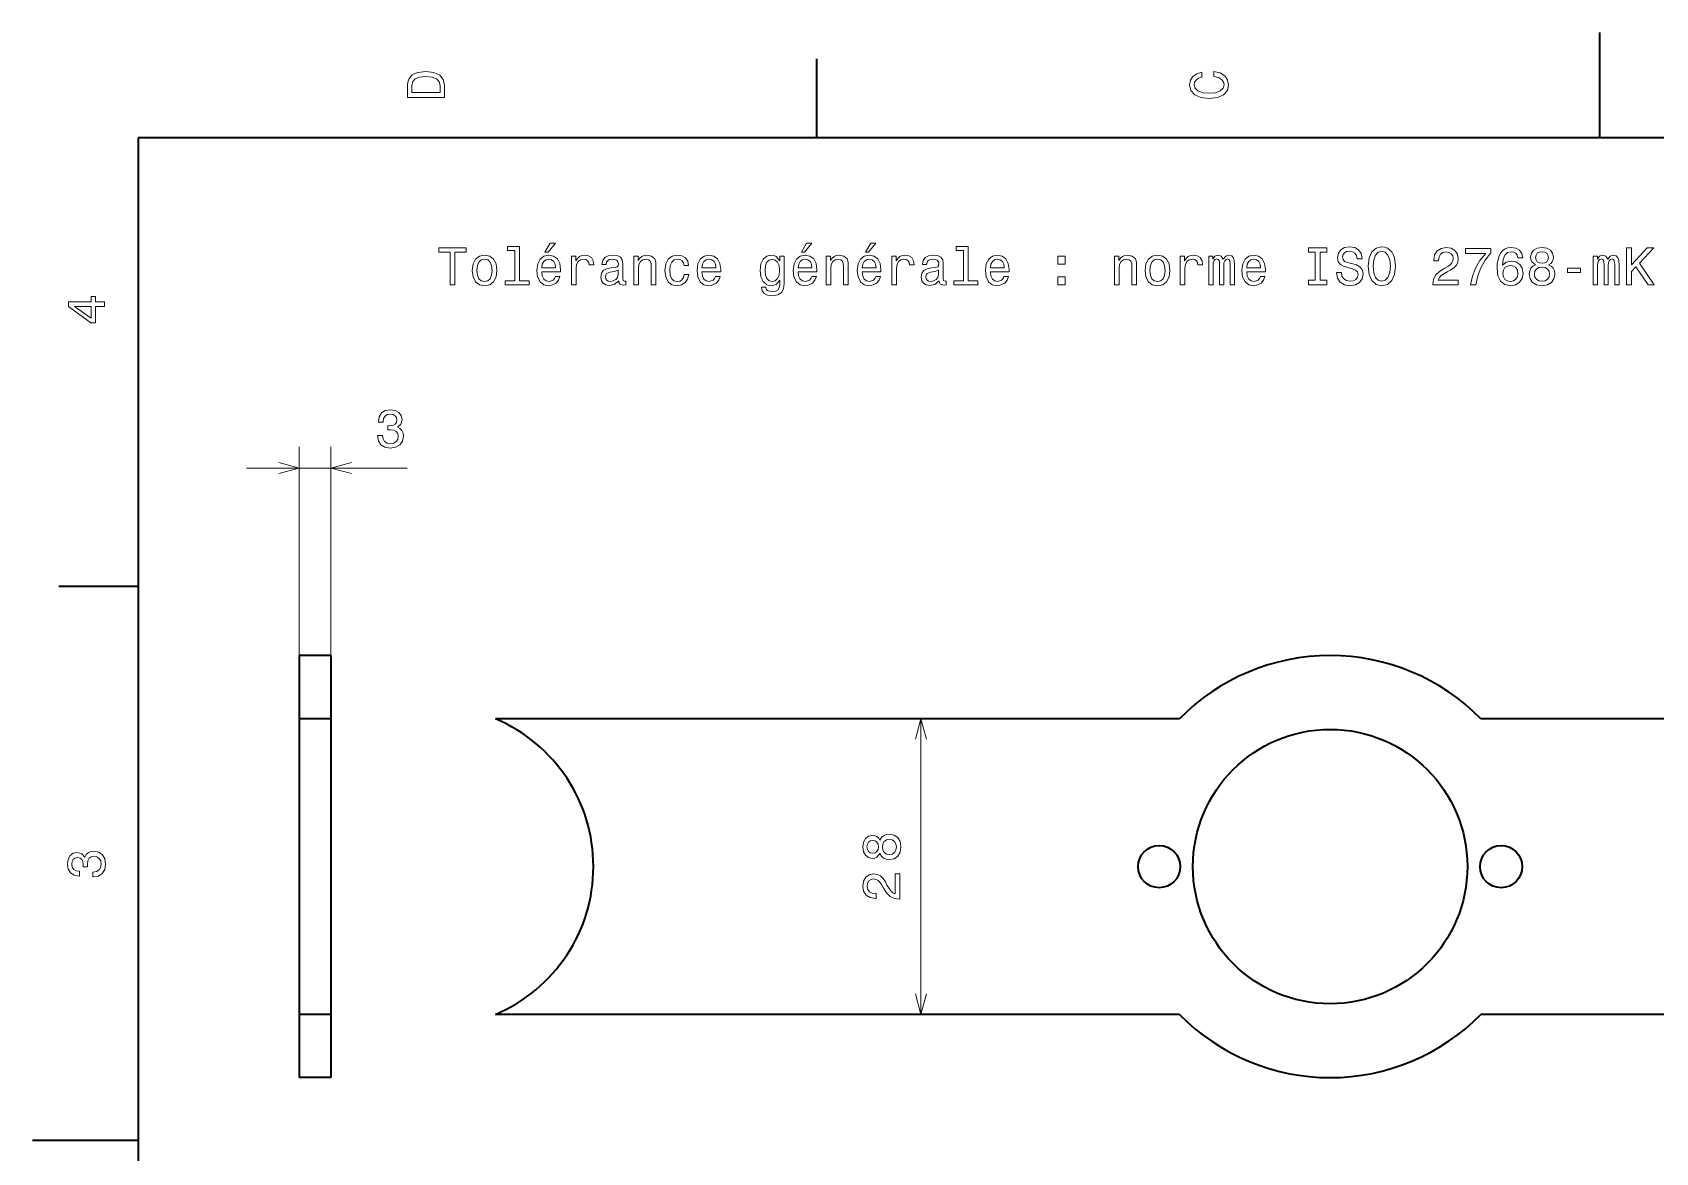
# Model space of a CAD drawing. Extents: x 0 to 297, y 0 to 210.
# Drawn here: x 0 to 153.8, y 103.9 to 210 of the extents above; entities that cross this region are included whole.
import ezdxf

# ---------------------------------------------------------------- set-up
doc = ezdxf.new("R2010")
doc.units = 0

msp = doc.modelspace()

# ---------------------------------------------------------------- linework, layer by layer
at = {"color": 7, "lineweight": 35, "ltscale": 0.25}
for p, q in [((148.5, 200), (148.5, 210)), ((10, 105), (0, 105))]:
    msp.add_line(p, q, dxfattribs=at)
at = {"color": 7, "lineweight": 35, "ltscale": 0.1875}
for p, q in [((74.300003, 200), (74.300003, 207.5)), ((10, 157.5), (2.5, 157.5))]:
    msp.add_line(p, q, dxfattribs=at)
at = {"color": 7, "lineweight": 35}
for p, q in [((287, 200), (10, 200)), ((10, 200), (10, 10)), ((108.665375, 144.956802), (43.867683, 144.956802)), ((162.948227, 144.956802), (137.231079, 144.956802)), ((108.665375, 116.956802), (43.867683, 116.956802)), ((162.948227, 116.956802), (137.231079, 116.956802))]:
    msp.add_line(p, q, dxfattribs=at)
at = {"color": 7, "lineweight": 13}
for p, q in [((25.280468, 118.956802), (25.280468, 170.720932)), ((28.280468, 118.956802), (28.280468, 170.720932)), ((84.18232, 116.956802), (84.18232, 144.956802))]:
    msp.add_line(p, q, dxfattribs=at)
at = {"color": 7, "lineweight": 13, "ltscale": 0.380241}
msp.add_line((20.280468, 168.720932), (35.490105, 168.720932), dxfattribs=at)
at = {"color": 7, "lineweight": 35, "ltscale": 0.15}
for p, q in [((25.280468, 150.956802), (25.280468, 144.956802)), ((28.280468, 150.956802), (28.280468, 144.956802)), ((25.280468, 116.956802), (25.280468, 110.956802)), ((28.280468, 116.956802), (28.280468, 110.956802))]:
    msp.add_line(p, q, dxfattribs=at)
at = {"color": 7, "lineweight": 35, "ltscale": 0.075}
for p, q in [((28.280468, 150.956802), (25.280468, 150.956802)), ((28.280468, 150.956802), (25.280468, 150.956802)), ((28.280468, 144.956802), (25.280468, 144.956802)), ((28.280468, 116.956802), (25.280468, 116.956802)), ((28.280468, 110.956802), (25.280468, 110.956802))]:
    msp.add_line(p, q, dxfattribs=at)
at = {"color": 7, "lineweight": 35, "ltscale": 0.35}
for p, q in [((25.280468, 144.956802), (25.280468, 130.956802)), ((28.280468, 144.956802), (28.280468, 130.956802)), ((25.280468, 130.956802), (25.280468, 116.956802)), ((28.280468, 130.956802), (28.280468, 116.956802))]:
    msp.add_line(p, q, dxfattribs=at)
at = {"color": 7, "lineweight": 13}
for points in [[(35.533215, 204.994965), (35.533215, 203.829971), (39.033215, 203.829971), (39.033215, 204.994965), (38.922264, 205.544678), (38.584366, 205.953171), (38.034657, 206.205338), (37.283215, 206.296112), (36.516644, 206.215424), (36.21405, 206.114563), (35.971977, 205.973343), (35.644165, 205.56485), (35.563473, 205.297562)], [(111.93206, 205.817017), (112.35569, 205.716141), (112.658287, 205.549713), (112.844887, 205.317734), (112.905403, 205.045395), (112.814629, 204.71759), (112.54229, 204.460388), (112.098488, 204.28891), (111.483215, 204.233429), (110.872986, 204.28891), (110.424141, 204.455338), (110.151802, 204.71254), (110.055984, 205.045395), (110.106415, 205.287476), (110.247627, 205.494247), (110.474571, 205.655624), (110.787247, 205.766571), (110.787247, 206.245682), (110.308144, 206.094391), (109.94503, 205.832138), (109.718086, 205.474075), (109.637398, 205.045395), (109.763474, 204.510818), (110.116501, 204.10231), (110.696472, 203.840057), (111.483215, 203.749283), (112.269958, 203.840057), (112.84993, 204.10231), (113.208, 204.510818), (113.329041, 205.045395), (113.233215, 205.51442), (112.965927, 205.892654), (112.527161, 206.159943), (111.93206, 206.301163)], [(35.951801, 204.959656), (36.027451, 205.342941), (36.259438, 205.605194), (36.672985, 205.761536), (37.283215, 205.811966), (37.873272, 205.756485), (38.286816, 205.600143), (38.533936, 205.332855), (38.614628, 204.959656), (38.614628, 204.298996), (35.951801, 204.298996)], [(39.56649, 186.100174), (40.030468, 186.100174), (40.030468, 189.176544), (41.089546, 189.176544), (41.089546, 189.600174), (38.502369, 189.600174), (38.502369, 189.176544), (39.56649, 189.176544)], [(45.709145, 189.348007), (45.709145, 186.473373), (44.796318, 186.473373), (44.796318, 186.100174), (47.060726, 186.100174), (47.060726, 186.473373), (46.152946, 186.473373), (46.152946, 189.721207), (45.013176, 189.721207), (45.013176, 189.348007)], [(48.558567, 189.176544), (48.856117, 189.176544), (49.557125, 190.03389), (49.062889, 190.03389)], [(72.846748, 189.176544), (73.144302, 189.176544), (73.845306, 190.03389), (73.351074, 190.03389)], [(78.918793, 189.176544), (79.216339, 189.176544), (79.917351, 190.03389), (79.423111, 190.03389)], [(88.213455, 189.348007), (88.213455, 186.473373), (87.300636, 186.473373), (87.300636, 186.100174), (89.565048, 186.100174), (89.565048, 186.473373), (88.657265, 186.473373), (88.657265, 189.721207), (87.517494, 189.721207), (87.517494, 189.348007)], [(121.539124, 186.523804), (120.893585, 186.523804), (120.893585, 186.100174), (122.648621, 186.100174), (122.648621, 186.523804), (122.003098, 186.523804), (122.003098, 189.176544), (122.648621, 189.176544), (122.648621, 189.600174), (120.893585, 189.600174), (120.893585, 189.176544), (121.539124, 189.176544)], [(124.0103, 187.255066), (123.551361, 187.255066), (123.652237, 186.72049), (123.904388, 186.327118), (124.292725, 186.090088), (124.817215, 186.004349), (125.33667, 186.085037), (125.725006, 186.306946), (125.972122, 186.654922), (126.062897, 187.113861), (125.987244, 187.527405), (125.775436, 187.794693), (125.432495, 187.971207), (124.973557, 188.102341), (124.580185, 188.198151), (124.322983, 188.309113), (124.176727, 188.47049), (124.131332, 188.722656), (124.176727, 188.9496), (124.307846, 189.121063), (124.509583, 189.237061), (124.786957, 189.277405), (125.069382, 189.226974), (125.291275, 189.090805), (125.437531, 188.863861), (125.508133, 188.556229), (125.967072, 188.556229), (125.967072, 188.566315), (125.886383, 189.040375), (125.649353, 189.393402), (125.276154, 189.615311), (124.771835, 189.690948), (124.317932, 189.615311), (123.964905, 189.403488), (123.737961, 189.075684), (123.657272, 188.652054), (123.722839, 188.273804), (123.914474, 188.016602), (124.217072, 187.845123), (124.630615, 187.714005), (125.039124, 187.598007), (125.346756, 187.487061), (125.533356, 187.325684), (125.598923, 187.063431), (125.538406, 186.796143), (125.382065, 186.594406), (125.145035, 186.468323), (124.837387, 186.427979), (124.494446, 186.483459), (124.232208, 186.644836), (124.065781, 186.907089)], [(126.547043, 187.850174), (126.637833, 187.063431), (126.90007, 186.483459), (127.308578, 186.125397), (127.843155, 186.004349), (128.372696, 186.125397), (128.78624, 186.483459), (129.043442, 187.063431), (129.139267, 187.850174), (129.043442, 188.631882), (128.932495, 188.9496), (128.78624, 189.211853), (128.372696, 189.569916), (128.120529, 189.66069), (127.843155, 189.695999), (127.303528, 189.569916), (126.895035, 189.216888), (126.637833, 188.636917)], [(127.031204, 187.850174), (127.08667, 188.460403), (127.253098, 188.909256), (127.5103, 189.18158), (127.843155, 189.277405), (128.170959, 189.18158), (128.428177, 188.904205), (128.594604, 188.455368), (128.655121, 187.850174), (128.594604, 187.239944), (128.428177, 186.791092), (128.170959, 186.518768), (127.843155, 186.427979), (127.5103, 186.518768), (127.253098, 186.791092), (127.08667, 187.234894)], [(132.684662, 186.100174), (135.090286, 186.100174), (135.090286, 186.53389), (133.18898, 186.53389), (133.294891, 186.77092), (133.476456, 186.967606), (134.03624, 187.325684), (134.333801, 187.476974), (134.666656, 187.693832), (134.903687, 187.945999), (135.039856, 188.243546), (135.090286, 188.581436), (135.004547, 189.005066), (134.767517, 189.337921), (134.404404, 189.549744), (133.935379, 189.625397), (133.451233, 189.539658), (133.083084, 189.302628), (132.846039, 188.924377), (132.76535, 188.425095), (132.76535, 188.354492), (133.224289, 188.354492), (133.224289, 188.394836), (133.269669, 188.737778), (133.405838, 188.989944), (133.622696, 189.151321), (133.910172, 189.206802), (134.202667, 189.156372), (134.419525, 189.030289), (134.560745, 188.833603), (134.611176, 188.586487), (134.575867, 188.354492), (134.480057, 188.157806), (134.318665, 187.986343), (134.096771, 187.835037), (133.79921, 187.67366), (133.304977, 187.360977), (132.957001, 187.028122), (132.750229, 186.624664), (132.684662, 186.115311)], [(136.250229, 186.100174), (136.759598, 186.100174), (136.926025, 186.932312), (137.218521, 187.708969), (137.632065, 188.430145), (138.171692, 189.105942), (138.171692, 189.524521), (135.771118, 189.524521), (135.771118, 189.065598), (137.687546, 189.065598), (137.132797, 188.38475), (136.714203, 187.67366), (136.421692, 186.917175)], [(141.197632, 188.657089), (141.101822, 189.065598), (140.879913, 189.368179), (140.536972, 189.55983), (140.09317, 189.625397), (139.795624, 189.590088), (139.538406, 189.494263), (139.311462, 189.337921), (139.119827, 189.116028), (138.968536, 188.838654), (138.857574, 188.500748), (138.786972, 188.102341), (138.7668, 187.653488), (138.847488, 186.937347), (139.094604, 186.417892), (139.493027, 186.105225), (140.037689, 185.999313), (140.526886, 186.090088), (140.900085, 186.327118), (141.142166, 186.700317), (141.22789, 187.174377), (141.142166, 187.653488), (140.910172, 188.021637), (140.552109, 188.253632), (140.108292, 188.33432), (139.629196, 188.233459), (139.271118, 187.945999), (139.346771, 188.500748), (139.508148, 188.89917), (139.75528, 189.1362), (140.098206, 189.216888), (140.350372, 189.176544), (140.542023, 189.070633), (140.668091, 188.894119), (140.733658, 188.657089)], [(142.397934, 187.986343), (142.140717, 187.845123), (141.964203, 187.648438), (141.853256, 187.401321), (141.817963, 187.103775), (141.898651, 186.654922), (142.13063, 186.306946), (142.508881, 186.085037), (143.023285, 185.999313), (143.532654, 186.085037), (143.910889, 186.306946), (144.142883, 186.654922), (144.228622, 187.103775), (144.188278, 187.401321), (144.082367, 187.648438), (143.900803, 187.845123), (143.648651, 187.986343), (143.850372, 188.107376), (143.991592, 188.273804), (144.077316, 188.47554), (144.107574, 188.722656), (144.026886, 189.080719), (143.815079, 189.368179), (143.472137, 189.554779), (143.023285, 189.625397), (142.569397, 189.554779), (142.226456, 189.368179), (142.009598, 189.080719), (141.933945, 188.722656), (141.959167, 188.47554), (142.044907, 188.273804)], [(142.413055, 188.682312), (142.4534, 188.904205), (142.574432, 189.075684), (142.766083, 189.18158), (143.023285, 189.221939), (143.275452, 189.18158), (143.467087, 189.075684), (143.588135, 188.904205), (143.633514, 188.682312), (143.588135, 188.455368), (143.467087, 188.278854), (143.275452, 188.162857), (143.023285, 188.127548), (142.766083, 188.167892), (142.574432, 188.278854), (142.4534, 188.455368)], [(151.036987, 186.100174), (151.500961, 186.100174), (151.500961, 187.345856), (151.914505, 187.789658), (153.089584, 186.100174), (153.654419, 186.100174), (152.24231, 188.127548), (153.614075, 189.600174), (152.998795, 189.600174), (151.500961, 187.981293), (151.500961, 189.600174), (151.036987, 189.600174)], [(41.659431, 187.451752), (41.740124, 186.836487), (41.972111, 186.382599), (42.340267, 186.100174), (42.834503, 186.004349), (43.323696, 186.100174), (43.691853, 186.377548), (43.92384, 186.831436), (44.009575, 187.451752), (43.92384, 188.067032), (43.691853, 188.52597), (43.323696, 188.803345), (42.834503, 188.904205), (42.340267, 188.803345), (41.972111, 188.52092), (41.740124, 188.067032)], [(42.113319, 187.456802), (42.15871, 187.91069), (42.299919, 188.238495), (42.526867, 188.440231), (42.834503, 188.510834), (43.137096, 188.440231), (43.36404, 188.243546), (43.505253, 187.91069), (43.555683, 187.456802), (43.505253, 186.997864), (43.36404, 186.665009), (43.137096, 186.463287), (42.834503, 186.39772), (42.526867, 186.463287), (42.299919, 186.665009), (42.15871, 186.997864)], [(48.250931, 187.325684), (50.026146, 187.325684), (50.031189, 187.532455), (49.950497, 188.112427), (49.728596, 188.546143), (49.375568, 188.80838), (48.906548, 188.904205), (48.447617, 188.803345), (48.094589, 188.52092), (47.867645, 188.061996), (47.786953, 187.456802), (47.862602, 186.836487), (48.089546, 186.382599), (48.437531, 186.100174), (48.891418, 186.004349), (49.28479, 186.069916), (49.607559, 186.241379), (49.844589, 186.513718), (49.980759, 186.876831), (49.541996, 186.876831), (49.451218, 186.675095), (49.320091, 186.523804), (48.946896, 186.402771), (48.659431, 186.458237), (48.442574, 186.63475), (48.301361, 186.922226), (48.250931, 187.310547)], [(48.250931, 187.698883), (48.306404, 188.04686), (48.442574, 188.304062), (48.649345, 188.460403), (48.921677, 188.515884), (49.188969, 188.460403), (49.395744, 188.304062), (49.521824, 188.04686), (49.567211, 187.698883)], [(51.065048, 186.100174), (51.508854, 186.100174), (51.508854, 187.648438), (51.554245, 188.021637), (51.690411, 188.28894), (51.912312, 188.450317), (52.209862, 188.505798), (52.431767, 188.47049), (52.59819, 188.369629), (52.699059, 188.198151), (52.73436, 187.966171), (53.183205, 187.966171), (53.122688, 188.374664), (52.956261, 188.667175), (52.678883, 188.843689), (52.30064, 188.904205), (52.043438, 188.863861), (51.821533, 188.763), (51.624847, 188.591522), (51.46851, 188.359543), (51.46851, 188.80838), (51.065048, 188.80838)], [(55.543434, 186.453201), (55.543434, 186.438065), (55.568653, 186.266602), (55.644302, 186.145569), (55.962025, 186.049744), (56.209145, 186.090088), (56.209145, 186.433029), (56.103233, 186.417892), (55.962025, 186.483459), (55.936806, 186.685196), (55.936806, 188.087204), (55.876289, 188.445282), (55.699776, 188.697433), (55.392139, 188.84874), (54.95842, 188.904205), (54.53479, 188.843689), (54.222111, 188.672226), (54.025425, 188.404922), (53.959862, 188.05191), (53.959862, 188.021637), (54.358276, 188.021637), (54.393581, 188.233459), (54.504532, 188.38475), (54.686089, 188.47554), (54.943291, 188.510834), (55.190411, 188.485626), (55.366924, 188.409973), (55.472832, 188.278854), (55.508133, 188.09729), (55.487961, 187.885483), (55.407272, 187.779572), (55.20554, 187.729141), (54.827301, 187.688797), (54.393581, 187.598007), (54.085945, 187.43663), (53.904388, 187.184464), (53.848911, 186.811264), (53.899345, 186.478409), (54.055683, 186.231293), (54.307846, 186.074951), (54.65583, 186.019485), (55.124847, 186.125397)], [(56.970673, 186.100174), (57.414474, 186.100174), (57.414474, 187.663574), (57.459862, 188.021637), (57.606117, 188.28389), (57.833061, 188.445282), (58.135658, 188.505798), (58.377731, 188.455368), (58.52903, 188.319199), (58.604675, 188.092255), (58.62989, 187.789658), (58.62989, 186.100174), (59.073696, 186.100174), (59.073696, 187.880432), (59.053524, 188.238495), (58.962746, 188.536057), (58.665195, 188.80838), (58.201218, 188.904205), (57.944016, 188.868912), (57.727154, 188.773087), (57.540554, 188.611694), (57.394302, 188.394836), (57.394302, 188.80838), (56.970673, 188.80838)], [(61.731476, 187.91069), (62.170238, 187.91069), (62.07946, 188.314148), (61.862602, 188.631882), (61.524704, 188.828568), (61.085945, 188.904205), (60.601795, 188.803345), (60.233639, 188.52092), (60.001652, 188.061996), (59.920959, 187.446716), (59.996609, 186.836487), (60.223553, 186.382599), (60.581623, 186.100174), (61.070816, 186.004349), (61.504532, 186.080002), (61.84243, 186.291809), (62.074417, 186.624664), (62.175282, 187.068466), (61.751652, 187.068466), (61.676003, 186.786057), (61.53479, 186.574234), (61.333061, 186.443115), (61.085945, 186.402771), (60.778309, 186.468323), (60.556404, 186.670059), (60.420238, 186.997864), (60.374847, 187.461853), (60.420238, 187.915741), (60.561447, 188.243546), (60.788395, 188.445282), (61.085945, 188.515884), (61.34819, 188.47049), (61.544876, 188.354492), (61.676003, 188.162857)], [(63.431046, 187.325684), (65.206261, 187.325684), (65.211304, 187.532455), (65.130615, 188.112427), (64.908707, 188.546143), (64.555687, 188.80838), (64.086662, 188.904205), (63.627731, 188.803345), (63.274704, 188.52092), (63.04776, 188.061996), (62.967068, 187.456802), (63.042717, 186.836487), (63.269661, 186.382599), (63.617645, 186.100174), (64.071533, 186.004349), (64.464905, 186.069916), (64.787674, 186.241379), (65.024704, 186.513718), (65.160873, 186.876831), (64.722107, 186.876831), (64.631332, 186.675095), (64.500214, 186.523804), (64.127014, 186.402771), (63.839546, 186.458237), (63.622688, 186.63475), (63.481476, 186.922226), (63.431046, 187.310547)], [(63.431046, 187.698883), (63.486519, 188.04686), (63.622688, 188.304062), (63.82946, 188.460403), (64.101791, 188.515884), (64.369087, 188.460403), (64.575859, 188.304062), (64.701935, 188.04686), (64.74733, 187.698883)], [(71.222832, 186.221207), (71.222832, 188.80838), (70.799194, 188.80838), (70.799194, 188.369629), (70.451218, 188.768036), (70.239403, 188.868912), (70.002365, 188.904205), (69.573692, 188.803345), (69.240845, 188.52092), (69.023987, 188.067032), (68.948334, 187.456802), (69.023987, 186.841522), (69.240845, 186.387634), (69.573692, 186.100174), (70.002365, 186.004349), (70.244446, 186.039658), (70.446175, 186.130432), (70.799194, 186.513718), (70.799194, 186.130432), (70.75885, 185.827835), (70.647903, 185.610977), (70.436081, 185.484894), (70.118362, 185.439514), (69.840988, 185.469772), (69.644302, 185.545425), (69.528305, 185.676544), (69.493004, 185.853058), (69.064331, 185.853058), (69.064331, 185.832886), (69.12989, 185.510117), (69.331619, 185.268036), (69.654388, 185.111694), (70.093147, 185.056229), (70.617645, 185.131882), (70.965622, 185.343689), (71.162308, 185.711853)], [(69.407272, 187.456802), (69.45266, 187.905655), (69.588821, 188.238495), (69.800644, 188.435181), (70.083061, 188.505798), (70.380615, 188.435181), (70.602509, 188.238495), (70.738678, 187.905655), (70.789108, 187.456802), (70.738678, 186.997864), (70.602509, 186.670059), (70.380615, 186.468323), (70.083061, 186.402771), (69.800644, 186.468323), (69.588821, 186.670059), (69.45266, 187.002914)], [(72.539108, 187.325684), (74.314331, 187.325684), (74.319366, 187.532455), (74.238678, 188.112427), (74.016777, 188.546143), (73.66375, 188.80838), (73.194733, 188.904205), (72.735794, 188.803345), (72.382767, 188.52092), (72.155823, 188.061996), (72.075134, 187.456802), (72.150787, 186.836487), (72.377731, 186.382599), (72.725708, 186.100174), (73.179596, 186.004349), (73.572975, 186.069916), (73.895737, 186.241379), (74.132767, 186.513718), (74.268936, 186.876831), (73.830177, 186.876831), (73.739395, 186.675095), (73.608276, 186.523804), (73.235077, 186.402771), (72.947617, 186.458237), (72.730759, 186.63475), (72.589539, 186.922226), (72.539108, 187.310547)], [(72.539108, 187.698883), (72.594589, 188.04686), (72.730759, 188.304062), (72.937531, 188.460403), (73.209862, 188.515884), (73.477158, 188.460403), (73.683929, 188.304062), (73.810005, 188.04686), (73.855392, 187.698883)], [(75.186806, 186.100174), (75.630608, 186.100174), (75.630608, 187.663574), (75.675995, 188.021637), (75.82225, 188.28389), (76.049194, 188.445282), (76.351791, 188.505798), (76.593864, 188.455368), (76.745163, 188.319199), (76.820816, 188.092255), (76.846024, 187.789658), (76.846024, 186.100174), (77.289833, 186.100174), (77.289833, 187.880432), (77.269653, 188.238495), (77.178879, 188.536057), (76.881332, 188.80838), (76.417358, 188.904205), (76.160149, 188.868912), (75.943291, 188.773087), (75.756691, 188.611694), (75.610435, 188.394836), (75.610435, 188.80838), (75.186806, 188.80838)], [(78.61116, 187.325684), (80.386368, 187.325684), (80.391418, 187.532455), (80.310722, 188.112427), (80.088821, 188.546143), (79.735794, 188.80838), (79.266777, 188.904205), (78.807846, 188.803345), (78.454819, 188.52092), (78.227875, 188.061996), (78.147179, 187.456802), (78.222824, 186.836487), (78.449768, 186.382599), (78.79776, 186.100174), (79.251648, 186.004349), (79.64502, 186.069916), (79.967789, 186.241379), (80.204819, 186.513718), (80.340988, 186.876831), (79.902222, 186.876831), (79.811447, 186.675095), (79.680321, 186.523804), (79.307121, 186.402771), (79.019653, 186.458237), (78.802795, 186.63475), (78.661591, 186.922226), (78.61116, 187.310547)], [(78.61116, 187.698883), (78.666626, 188.04686), (78.802795, 188.304062), (79.009567, 188.460403), (79.281906, 188.515884), (79.549194, 188.460403), (79.755966, 188.304062), (79.88205, 188.04686), (79.927437, 187.698883)], [(81.425278, 186.100174), (81.86908, 186.100174), (81.86908, 187.648438), (81.914474, 188.021637), (82.050636, 188.28894), (82.272537, 188.450317), (82.570084, 188.505798), (82.791992, 188.47049), (82.95842, 188.369629), (83.05928, 188.198151), (83.094589, 187.966171), (83.543427, 187.966171), (83.48291, 188.374664), (83.316483, 188.667175), (83.039108, 188.843689), (82.660866, 188.904205), (82.403664, 188.863861), (82.181763, 188.763), (81.985077, 188.591522), (81.828735, 188.359543), (81.828735, 188.80838), (81.425278, 188.80838)], [(85.903656, 186.453201), (85.903656, 186.438065), (85.928879, 186.266602), (86.004524, 186.145569), (86.32225, 186.049744), (86.569366, 186.090088), (86.569366, 186.433029), (86.463455, 186.417892), (86.32225, 186.483459), (86.297028, 186.685196), (86.297028, 188.087204), (86.236511, 188.445282), (86.059998, 188.697433), (85.752365, 188.84874), (85.318649, 188.904205), (84.89502, 188.843689), (84.582336, 188.672226), (84.385651, 188.404922), (84.320084, 188.05191), (84.320084, 188.021637), (84.718506, 188.021637), (84.753807, 188.233459), (84.864761, 188.38475), (85.04631, 188.47554), (85.303513, 188.510834), (85.550636, 188.485626), (85.72715, 188.409973), (85.833054, 188.278854), (85.868362, 188.09729), (85.84819, 187.885483), (85.767494, 187.779572), (85.565765, 187.729141), (85.187523, 187.688797), (84.753807, 187.598007), (84.446167, 187.43663), (84.264618, 187.184464), (84.209137, 186.811264), (84.259567, 186.478409), (84.415909, 186.231293), (84.668076, 186.074951), (85.016052, 186.019485), (85.485077, 186.125397)], [(90.755249, 187.325684), (92.530457, 187.325684), (92.535507, 187.532455), (92.454811, 188.112427), (92.23291, 188.546143), (91.879883, 188.80838), (91.410866, 188.904205), (90.951935, 188.803345), (90.598907, 188.52092), (90.371964, 188.061996), (90.291267, 187.456802), (90.366913, 186.836487), (90.593857, 186.382599), (90.941849, 186.100174), (91.395737, 186.004349), (91.789108, 186.069916), (92.111877, 186.241379), (92.348907, 186.513718), (92.485077, 186.876831), (92.04631, 186.876831), (91.955536, 186.675095), (91.824409, 186.523804), (91.45121, 186.402771), (91.163742, 186.458237), (90.946884, 186.63475), (90.805679, 186.922226), (90.755249, 187.310547)], [(90.755249, 187.698883), (90.810715, 188.04686), (90.946884, 188.304062), (91.153656, 188.460403), (91.425995, 188.515884), (91.693283, 188.460403), (91.900055, 188.304062), (92.026138, 188.04686), (92.071526, 187.698883)], [(97.134926, 188.056946), (97.830887, 188.056946), (97.830887, 188.80838), (97.134926, 188.80838)], [(102.511002, 186.100174), (102.954803, 186.100174), (102.954803, 187.663574), (103.000198, 188.021637), (103.146454, 188.28389), (103.373398, 188.445282), (103.675995, 188.505798), (103.91806, 188.455368), (104.069366, 188.319199), (104.145004, 188.092255), (104.170227, 187.789658), (104.170227, 186.100174), (104.614029, 186.100174), (104.614029, 187.880432), (104.593857, 188.238495), (104.503082, 188.536057), (104.205536, 188.80838), (103.741547, 188.904205), (103.484344, 188.868912), (103.267487, 188.773087), (103.080887, 188.611694), (102.934631, 188.394836), (102.934631, 188.80838), (102.511002, 188.80838)], [(105.415909, 187.451752), (105.496597, 186.836487), (105.728577, 186.382599), (106.096741, 186.100174), (106.590973, 186.004349), (107.08017, 186.100174), (107.448318, 186.377548), (107.680313, 186.831436), (107.766052, 187.451752), (107.680313, 188.067032), (107.448318, 188.52597), (107.08017, 188.803345), (106.590973, 188.904205), (106.096741, 188.803345), (105.728577, 188.52092), (105.496597, 188.067032)], [(105.869797, 187.456802), (105.915176, 187.91069), (106.056396, 188.238495), (106.28334, 188.440231), (106.590973, 188.510834), (106.89357, 188.440231), (107.120514, 188.243546), (107.261719, 187.91069), (107.312164, 187.456802), (107.261719, 186.997864), (107.120514, 186.665009), (106.89357, 186.463287), (106.590973, 186.39772), (106.28334, 186.463287), (106.056396, 186.665009), (105.915176, 186.997864)], [(108.749481, 186.100174), (109.193283, 186.100174), (109.193283, 187.648438), (109.238678, 188.021637), (109.374847, 188.28894), (109.596741, 188.450317), (109.894287, 188.505798), (110.116196, 188.47049), (110.282623, 188.369629), (110.383484, 188.198151), (110.418793, 187.966171), (110.86763, 187.966171), (110.807114, 188.374664), (110.640686, 188.667175), (110.363312, 188.843689), (109.985077, 188.904205), (109.727859, 188.863861), (109.505966, 188.763), (109.30928, 188.591522), (109.152939, 188.359543), (109.152939, 188.80838), (108.749481, 188.80838)], [(111.442566, 186.100174), (111.851074, 186.100174), (111.851074, 187.91069), (111.876282, 188.183029), (111.951935, 188.379715), (112.067932, 188.495712), (112.219223, 188.541092), (112.340256, 188.500748), (112.420959, 188.399887), (112.461304, 188.228409), (112.476425, 188.001465), (112.476425, 186.100174), (112.859711, 186.100174), (112.859711, 187.91069), (112.884933, 188.177979), (112.960571, 188.374664), (113.081619, 188.495712), (113.23291, 188.541092), (113.353943, 188.500748), (113.434647, 188.399887), (113.485077, 188.001465), (113.485077, 186.100174), (113.89357, 186.100174), (113.89357, 187.971207), (113.868362, 188.359543), (113.787674, 188.657089), (113.626282, 188.838654), (113.364029, 188.904205), (113.056396, 188.803345), (112.819366, 188.510834), (112.632767, 188.798294), (112.320084, 188.904205), (112.032623, 188.803345), (111.835938, 188.52092), (111.835938, 188.80838), (111.442566, 188.80838)], [(115.043427, 187.325684), (116.818649, 187.325684), (116.8237, 187.532455), (116.742996, 188.112427), (116.521103, 188.546143), (116.168076, 188.80838), (115.699051, 188.904205), (115.240112, 188.803345), (114.8871, 188.52092), (114.660141, 188.061996), (114.579453, 187.456802), (114.655106, 186.836487), (114.88205, 186.382599), (115.230026, 186.100174), (115.683929, 186.004349), (116.077301, 186.069916), (116.400055, 186.241379), (116.6371, 186.513718), (116.773254, 186.876831), (116.334503, 186.876831), (116.243729, 186.675095), (116.112595, 186.523804), (115.739395, 186.402771), (115.451935, 186.458237), (115.235077, 186.63475), (115.093872, 186.922226), (115.043427, 187.310547)], [(115.043427, 187.698883), (115.098907, 188.04686), (115.235077, 188.304062), (115.441849, 188.460403), (115.714188, 188.515884), (115.981476, 188.460403), (116.188248, 188.304062), (116.314331, 188.04686), (116.359711, 187.698883)], [(140.738708, 187.169342), (140.683228, 186.851608), (140.542023, 186.609543), (140.315063, 186.448151), (140.032654, 186.39772), (139.735107, 186.448151), (139.508148, 186.604492), (139.361908, 186.846573), (139.316513, 187.164291), (139.366943, 187.476974), (139.508148, 187.714005), (139.740143, 187.865311), (140.052826, 187.920776), (140.325165, 187.865311), (140.542023, 187.719055), (140.683228, 187.482025)], [(142.302109, 187.113861), (142.347488, 187.381149), (142.493744, 187.582886), (142.720688, 187.714005), (143.023285, 187.759399), (143.320831, 187.714005), (143.547791, 187.582886), (143.694031, 187.381149), (143.744476, 187.113861), (143.694031, 186.826401), (143.547791, 186.609543), (143.320831, 186.468323), (143.023285, 186.422943), (142.720688, 186.468323), (142.493744, 186.609543), (142.347488, 186.826401)], [(145.449081, 187.255066), (146.66954, 187.255066), (146.66954, 187.653488), (145.449081, 187.653488)], [(147.874878, 186.100174), (148.283386, 186.100174), (148.283386, 187.91069), (148.308594, 188.183029), (148.384247, 188.379715), (148.500244, 188.495712), (148.651535, 188.541092), (148.772568, 188.500748), (148.853271, 188.399887), (148.893616, 188.228409), (148.908737, 188.001465), (148.908737, 186.100174), (149.292023, 186.100174), (149.292023, 187.91069), (149.317245, 188.177979), (149.392883, 188.374664), (149.513931, 188.495712), (149.665222, 188.541092), (149.786255, 188.500748), (149.866959, 188.399887), (149.917389, 188.001465), (149.917389, 186.100174), (150.325882, 186.100174), (150.325882, 187.971207), (150.300674, 188.359543), (150.219986, 188.657089), (150.058594, 188.838654), (149.796341, 188.904205), (149.488708, 188.803345), (149.251678, 188.510834), (149.065079, 188.798294), (148.752396, 188.904205), (148.464935, 188.803345), (148.26825, 188.52092), (148.26825, 188.80838), (147.874878, 188.80838)], [(55.493004, 187.048294), (55.432487, 186.786057), (55.271103, 186.58432), (55.02903, 186.453201), (54.731476, 186.407806), (54.539833, 186.433029), (54.403667, 186.513718), (54.317932, 186.654922), (54.292717, 186.851608), (54.312889, 187.028122), (54.393581, 187.154205), (54.716347, 187.295425), (55.124847, 187.355942), (55.493004, 187.476974)], [(85.853226, 187.048294), (85.792709, 186.786057), (85.631332, 186.58432), (85.389252, 186.453201), (85.091705, 186.407806), (84.900055, 186.433029), (84.763893, 186.513718), (84.678162, 186.654922), (84.652939, 186.851608), (84.673111, 187.028122), (84.753807, 187.154205), (85.076569, 187.295425), (85.485077, 187.355942), (85.853226, 187.476974)], [(97.134926, 186.100174), (97.830887, 186.100174), (97.830887, 186.851608), (97.134926, 186.851608)], [(6.833213, 184.02739), (6.833213, 184.481277), (5.965778, 184.481277), (5.965778, 184.98056), (5.56232, 184.98056), (5.56232, 184.481277), (3.408862, 184.481277), (3.408862, 184.022339), (5.521974, 182.489197), (5.965778, 182.489197), (5.965778, 184.02739)], [(5.56232, 182.912827), (3.993876, 184.02739), (5.56232, 184.02739)], [(32.701199, 171.820358), (32.701199, 171.785049), (32.781891, 171.300903), (33.018921, 170.93779), (33.39212, 170.705811), (33.886356, 170.620071), (34.410851, 170.705811), (34.804222, 170.927704), (35.056385, 171.280731), (35.147163, 171.734619), (35.106819, 172.032166), (34.995865, 172.274246), (34.814312, 172.460846), (34.572235, 172.597015), (34.900047, 172.869354), (35.016041, 173.30307), (34.940392, 173.696442), (34.723534, 173.993988), (34.370506, 174.180588), (33.886356, 174.246155), (33.432465, 174.165451), (33.084484, 173.943558), (32.857536, 173.59053), (32.781891, 173.121506), (32.781891, 173.086212), (33.230736, 173.086212), (33.271084, 173.408966), (33.402206, 173.640961), (33.614021, 173.782166), (33.911572, 173.832611), (34.17382, 173.792267), (34.365463, 173.686356), (34.481457, 173.514877), (34.526848, 173.282898), (34.481457, 173.035767), (34.36042, 172.869354), (34.148605, 172.768478), (33.861141, 172.73822), (33.664455, 172.743271), (33.664455, 172.344849), (33.911572, 172.354935), (34.229298, 172.30954), (34.466328, 172.188507), (34.607536, 171.991821), (34.65797, 171.734619), (34.602493, 171.442108), (34.456242, 171.22525), (34.224255, 171.089081), (33.916615, 171.043701), (33.598892, 171.094131), (33.366905, 171.245422), (33.22065, 171.487503), (33.165176, 171.820358)], [(80.29615, 132.199448), (80.437363, 131.942245), (80.634048, 131.765732), (80.881165, 131.654785), (81.178719, 131.619476), (81.627563, 131.70018), (81.975548, 131.932159), (82.197449, 132.31041), (82.283188, 132.824814), (82.197449, 133.334183), (81.975548, 133.712418), (81.627563, 133.944412), (81.178719, 134.030151), (80.881165, 133.989807), (80.634048, 133.883896), (80.437363, 133.702332), (80.29615, 133.45018), (80.175117, 133.651901), (80.00869, 133.793121), (79.806961, 133.878845), (79.559845, 133.909103), (79.201775, 133.828415), (78.914307, 133.616608), (78.727707, 133.273666), (78.657104, 132.824814), (78.727707, 132.370926), (78.914307, 132.027985), (79.201775, 131.811127), (79.559845, 131.735474), (79.806961, 131.760696), (80.00869, 131.84642)], [(5.73379, 129.979111), (5.769093, 129.979111), (6.253242, 130.059799), (6.616354, 130.296829), (6.848343, 130.670029), (6.934078, 131.164276), (6.848343, 131.688766), (6.626441, 132.082138), (6.273415, 132.334305), (5.819525, 132.425079), (5.521974, 132.384735), (5.279899, 132.273788), (5.0933, 132.092224), (4.957133, 131.850143), (4.684798, 132.177963), (4.251081, 132.293961), (3.857709, 132.218307), (3.560158, 132.00145), (3.373559, 131.648422), (3.307997, 131.164276), (3.388689, 130.710388), (3.610591, 130.362396), (3.963617, 130.135452), (4.432637, 130.059799), (4.46794, 130.059799), (4.46794, 130.508652), (4.145173, 130.548996), (3.913184, 130.680115), (3.771974, 130.891937), (3.721542, 131.189484), (3.761888, 131.451736), (3.867795, 131.643372), (4.039265, 131.759369), (4.271254, 131.804764), (4.518372, 131.759369), (4.684798, 131.638336), (4.785663, 131.426514), (4.815922, 131.139053), (4.810879, 130.942368), (5.209294, 130.942368), (5.199208, 131.189484), (5.244596, 131.507217), (5.365634, 131.744247), (5.56232, 131.885452), (5.819525, 131.935883), (6.112032, 131.880417), (6.328891, 131.734161), (6.465058, 131.502167), (6.510447, 131.194534), (6.460014, 130.876801), (6.308718, 130.644821), (6.066643, 130.498566), (5.73379, 130.443085)], [(79.600189, 132.214584), (79.378288, 132.254929), (79.206818, 132.375961), (79.100906, 132.567612), (79.060562, 132.824814), (79.100906, 133.076981), (79.206818, 133.268616), (79.378288, 133.389648), (79.600189, 133.435043), (79.827133, 133.389648), (80.003647, 133.268616), (80.119637, 133.076981), (80.154945, 132.824814), (80.114594, 132.567612), (80.003647, 132.375961), (79.827133, 132.254929)], [(81.168633, 132.103638), (80.901337, 132.149017), (80.699608, 132.295273), (80.568489, 132.522217), (80.523094, 132.824814), (80.568489, 133.12236), (80.699608, 133.349304), (80.901337, 133.49556), (81.168633, 133.54599), (81.456093, 133.49556), (81.672951, 133.349304), (81.814163, 133.12236), (81.85955, 132.824814), (81.814163, 132.522217), (81.672951, 132.295273), (81.456093, 132.149017)], [(82.18232, 127.858246), (82.18232, 130.26387), (81.748604, 130.26387), (81.748604, 128.362564), (81.511574, 128.468475), (81.314888, 128.650024), (80.956818, 129.209824), (80.805519, 129.507385), (80.588661, 129.840225), (80.336502, 130.077271), (80.038948, 130.213425), (79.70105, 130.26387), (79.27742, 130.178131), (78.944565, 129.941101), (78.73275, 129.577988), (78.657104, 129.108963), (78.742836, 128.624817), (78.979874, 128.256653), (79.358109, 128.019623), (79.857391, 127.938934), (79.927994, 127.938934), (79.927994, 128.397873), (79.88765, 128.397873), (79.544708, 128.443253), (79.292549, 128.579422), (79.131165, 128.79628), (79.075691, 129.08374), (79.126122, 129.376251), (79.252205, 129.593109), (79.448891, 129.734329), (79.696007, 129.78476), (79.927994, 129.749451), (80.12468, 129.653625), (80.29615, 129.492249), (80.447449, 129.27034), (80.608833, 128.972794), (80.921516, 128.478561), (81.254364, 128.130585), (81.657822, 127.923805), (82.167191, 127.858246)]]:
    msp.add_lwpolyline(points, close=True, dxfattribs=at)
for points in [[(23.348616, 168.203293), (25.280468, 168.720932), (23.348616, 169.238571)], [(30.21232, 169.238571), (28.280468, 168.720932), (30.21232, 168.203293)], [(84.699959, 143.024948), (84.18232, 144.956802), (83.664688, 143.024948)], [(83.664688, 118.888657), (84.18232, 116.956802), (84.699959, 118.888657)]]:
    msp.add_lwpolyline(points, dxfattribs=at)
at = {"color": 7, "lineweight": 35}
for centre, radius in [((122.948227, 130.956802), 13), ((106.74823, 130.956802), 2), ((139.148224, 130.956802), 2)]:
    msp.add_circle(centre, radius, dxfattribs=at)
for centre, radius, start, end in [((122.948227, 130.956802), 20, 44.427003, 135.572999), ((37.948227, 130.956802), 15.2, 292.919544, 67.080456), ((122.948227, 130.956802), 20, 224.427001, 315.572997)]:
    msp.add_arc(centre, radius, start, end, dxfattribs=at)

doc.saveas('drawing.dxf')
